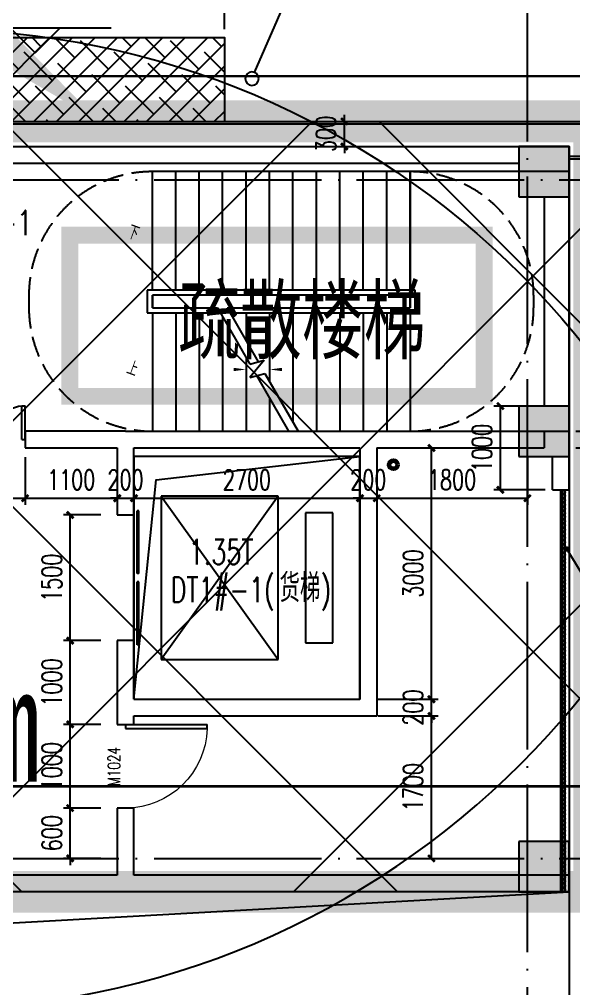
# Model space of a CAD drawing. Extents: x -821772 to -21949, y 506164 to 1049594.
# Drawn here: x -104923 to -98301, y 822165 to 833738 of the extents above; entities that cross this region are included whole.
import ezdxf
from ezdxf.xclip import XClip

# ---------------------------------------------------------------- set-up
doc = ezdxf.new("R2010")
doc.units = 0
doc.header["$LTSCALE"] = 1000
doc.header["$MEASUREMENT"] = 0
doc.header["$XCLIPFRAME"] = 2
for name, pattern in [('10平面20250807_t3$0$DASH', [0.35, 0.25, -0.1]), ('10平面20250807_t3$0$DOTE', [2.42, 2, -0.2, 0.02, -0.2]), ('DASH', [0.35, 0.25, -0.1])]:
    doc.linetypes.add(name, pattern=pattern)
doc.layers.get('Defpoints').update_dxf_attribs({"color": 210})
doc.layers.add('1-防火分区线', color=201, linetype='DASH', lineweight=50)
doc.layers.add('10平面20250807_t3$0$LG-ZF消防', color=1, linetype='Continuous', lineweight=60)
for name, color, linetype in [('10平面20250807_t3$0$A-AXIS-DOTE', 8, '10平面20250807_t3$0$DOTE'), ('10平面20250807_t3$0$A-AXIS-DP', 8, 'Continuous'), ('10平面20250807_t3$0$A-AXIS-SYMB', 8, 'Continuous'), ('10平面20250807_t3$0$A-CURTAIN', 8, 'Continuous'), ('10平面20250807_t3$0$A-HATCH-2', 8, 'Continuous'), ('10平面20250807_t3$0$A-HRAIL', 8, 'Continuous'), ('10平面20250807_t3$0$A-LIN-V', 8, 'Continuous'), ('10平面20250807_t3$0$A-STAIR', 8, 'Continuous'), ('10平面20250807_t3$0$A-TEXT', 8, 'Continuous'), ('10平面20250807_t3$0$A-WINDOW', 8, 'Continuous'), ('10平面20250807_t3$0$A-防火门窗', 8, 'Continuous'), ('10平面20250807_t3$0$AS-COLN', 8, 'Continuous'), ('10平面20250807_t3$0$AS-WALL', 8, 'Continuous'), ('10平面20250807_t3$0$AS-结构边线层', 8, 'Continuous'), ('10平面20250807_t3$0$CURTWALL', 8, 'Continuous'), ('10平面20250807_t3$0$DIM_ELEV', 8, 'Continuous'), ('10平面20250807_t3$0$PUB_HATCH', 8, 'Continuous'), ('10平面20250807_t3$0$SB_ZF消火栓', 10, 'Continuous'), ('10平面20250807_t3$0$WINDOW', 8, 'Continuous'), ('10平面20250807_t3$0$建-文字', 8, 'Continuous'), ('10平面20250807_t3$0$建-标高', 8, 'Continuous'), ('10平面20250807_t3$0$建-箭头', 8, 'Continuous'), ('10平面20250807_t3$0$建-门窗编号', 8, 'Continuous'), ('DIM_SYMB', 3, 'Continuous'), ('PUB_HATCH', 8, 'Continuous'), ('SPACE', 7, 'Continuous'), ('防火分区', 240, 'Continuous')]:
    doc.layers.add(name, color=color, linetype=linetype)
doc.layers.add('x-修改', color=1, linetype='Continuous', plot=False)
doc.styles.add('10平面20250807_t3$0$_TCH_DIM_T3', font='SIMPLEX', dxfattribs={"width": 0.705882, "bigfont": 'GBCBIG'})
doc.styles.add('10平面20250807_t3$0$A-STANDARD', font='SIMPLEX', dxfattribs={"bigfont": 'GBCBIG'})
doc.styles.add('10平面20250807_t3$0$A-WIN-LABEL', font='SIMPLEX', dxfattribs={"bigfont": 'GBCBIG'})
doc.styles.add('黑体', font='simhei.ttf', dxfattribs={"width": 0.7})
doc.dimstyles.new('10平面20250807_t3$0$_TCH_ARCH&&100', dxfattribs={"dimtxt": 297.5, "dimasz": 100, "dimexe": 100, "dimexo": 100, "dimgap": 126.25, "dimtad": 1, "dimdec": 0, "dimzin": 0, "dimdsep": 46, "dimtxsty": '10平面20250807_t3$0$_TCH_DIM_T3', "dimblk": '10平面20250807_t3$0$_ArchTick', "dimcen": 0.09, "dimclrt": 7, "dimazin": 2, "dimtfac": 1, "dimtdec": 0, "dimtix": 1, "dimtmove": 2, "dimatfit": 3, "dimfxl": 0, "dimtolj": 1, "dimtzin": 0, "dimarcsym": 0})
doc.dimstyles.new('10平面20250807_t3$0$_TCH_ARCH&&80', dxfattribs={"dimtxt": 238, "dimasz": 80, "dimexe": 80, "dimexo": 80, "dimgap": 101, "dimtad": 1, "dimdec": 0, "dimzin": 0, "dimdsep": 46, "dimtxsty": '10平面20250807_t3$0$_TCH_DIM_T3', "dimblk": '10平面20250807_t3$0$_ArchTick', "dimcen": 0.09, "dimclrt": 7, "dimazin": 2, "dimtfac": 1, "dimtdec": 0, "dimtix": 1, "dimtmove": 2, "dimatfit": 3, "dimfxl": 0, "dimtolj": 1, "dimtzin": 0, "dimarcsym": 0})

# ---------------------------------------------------------------- blocks, each defined once
blk = doc.blocks.new('54645645234243')
at = {"layer": '防火分区', "linetype": 'DASH', "extrusion": (-8.71888e-15, -9.93278e-08, 1), "const_width": 90, "elevation": 0.8}
blk.add_lwpolyline([(2760547, -7673488.6), (2760547, -7674343.6), (2758347, -7674343.6), (2758347, -7673488.6)], close=True, dxfattribs=at)
at = {"layer": '防火分区', "style": '黑体', "width": 0.7}
blk.add_text('疏散楼梯', height=343.78, dxfattribs=at).set_placement((2758922.4, -7674109.4))
blk = doc.blocks.new('10平面20250807_t3$0$dote')
at = {"layer": '10平面20250807_t3$0$A-AXIS-DOTE'}
for p, q in [((121882.2, 15360), (121882.2, 36662.3)), ((76282.2, 27000), (124536.4, 27000)), ((76282.2, 18900), (124441.5, 18900))]:
    blk.add_line(p, q, dxfattribs=at)
blk = doc.blocks.new('10平面20250807_t3$0$43243')
at = {"layer": '10平面20250807_t3$0$AS-结构边线层'}
for points in [[(-113954, 832020), (-113354, 832020), (-113354, 831920), (-112854, 831920), (-112854, 831720), (-110554, 831720), (-110554, 831920), (-110254, 831920), (-110254, 832220), (-98354, 832220), (-98354, 823320), (-113954, 823320), (-113954, 832020)], [(-103554, 825620), (-100854, 825620), (-100854, 828520), (-103554, 828520)]]:
    blk.add_lwpolyline(points, close=True, dxfattribs=at)
blk.add_lwpolyline([(-103554, 825620), (-103290, 828240), (-100854, 828520)], dxfattribs=at)
blk = doc.blocks.new('10平面20250807_t3$0$3132')
at = {"layer": '10平面20250807_t3$0$A-AXIS-SYMB'}
blk.add_line((-102112, 833104), (-101345, 834866), dxfattribs=at)
blk.add_lwpolyline([(-102064, 833030, 1), (-102225, 833030, 1)], format="xyb", close=True, dxfattribs=at)
at = {"layer": '10平面20250807_t3$0$DIM_ELEV', "linetype": '10平面20250807_t3$0$DASH', "const_width": 30}
blk.add_lwpolyline([(-107280, 833060), (-95730, 833060, -0.414214), (-95230, 832560), (-95230, 825080, -0.414214), (-95730, 824580), (-107280, 824580, -0.414214), (-107780, 825080), (-107780, 832560, -0.414214)], format="xyb", close=True, dxfattribs=at)
blk = doc.blocks.new('10平面20250807_t3$0$A$C5D961328')
at = {"layer": '10平面20250807_t3$0$A-LIN-V', "ltscale": 500}
blk.add_circle((350, 40), 10001, dxfattribs=at)
blk = doc.blocks.new('10平面20250807_t3$0$43242343')
at = {"layer": '10平面20250807_t3$0$LG-ZF消防', "linetype": 'Continuous'}
blk.add_circle((-100454, 828420), 50, dxfattribs=at)
blk = doc.blocks.new('10平面20250807_t3$0$234243242332')
at = {"layer": '10平面20250807_t3$0$LG-ZF消防', "linetype": 'Continuous'}
blk.add_blockref('10平面20250807_t3$0$43242343', (0, 0), dxfattribs=at)
at = {"layer": '10平面20250807_t3$0$SB_ZF消火栓', "xscale": -1, "rotation": 180}
blk.add_blockref('10平面20250807_t3$0$A$C5D961328', (-106354, 831960), dxfattribs=at)
at = {"layer": '10平面20250807_t3$0$SB_ZF消火栓'}
blk.add_blockref('10平面20250807_t3$0$A$C5D961328', (-106354, 823580), dxfattribs=at)
blk = doc.blocks.new('10平面20250807_t3$0$w4324323333')
at = {"layer": '10平面20250807_t3$0$AS-COLN'}
for p, q in [((-98354, 832220), (-98954, 832220)), ((-98954, 832220), (-98954, 831620)), ((-98354, 831620), (-98354, 832220)), ((-98954, 831620), (-98354, 831620)), ((-98354, 829120), (-98954, 829120)), ((-98954, 829120), (-98954, 828520)), ((-98354, 828520), (-98354, 829120)), ((-98954, 828520), (-98354, 828520)), ((-98354, 823920), (-98954, 823920)), ((-98954, 823920), (-98954, 823320)), ((-98354, 823320), (-98354, 823920)), ((-98954, 823320), (-98354, 823320))]:
    blk.add_line(p, q, dxfattribs=at)
blk = doc.blocks.new('10平面20250807_t3$0$_ArchTick')
at = {"color": 0, "linetype": 'ByBlock', "const_width": 0.4}
blk.add_lwpolyline([(-0.5, -0.5), (0.5, 0.5)], dxfattribs=at)
blk = doc.blocks.new('*D11326')
at = {"layer": '10平面20250807_t3$0$A-AXIS-DP', "color": 0, "lineweight": -2}
for p, q in [((-106854, 833620), (-106854, 835845)), ((-102474, 833620), (-102474, 835845)), ((-106854, 835745), (-102474, 835745))]:
    blk.add_line(p, q, dxfattribs=at)
at = {"layer": 'Defpoints', "color": 0}
for p in [(-102474, 835745), (-106854, 833520), (-102474, 833520)]:
    blk.add_point(p, dxfattribs=at)
at = {"layer": '10平面20250807_t3$0$A-AXIS-DP', "color": 0, "lineweight": -2, "xscale": 100, "yscale": 100, "zscale": 100, "rotation": 180}
blk.add_blockref('10平面20250807_t3$0$_ArchTick', (-106854, 835745), dxfattribs=at)
at = {"layer": '10平面20250807_t3$0$A-AXIS-DP', "color": 0, "lineweight": -2, "xscale": 100, "yscale": 100, "zscale": 100}
blk.add_blockref('10平面20250807_t3$0$_ArchTick', (-102474, 835745), dxfattribs=at)
at = {"layer": '10平面20250807_t3$0$A-AXIS-DP', "color": 7, "insert": (-104664, 836020), "char_height": 297.5, "attachment_point": 5, "style": '10平面20250807_t3$0$_TCH_DIM_T3'}
blk.add_mtext('\\A1;4380', dxfattribs=at)
blk = doc.blocks.new('*D11387')
at = {"layer": '10平面20250807_t3$0$A-AXIS-DP', "color": 0, "lineweight": -2}
for p, q in [((-98641, 829120), (-99256, 829120)), ((-99176, 828120), (-99176, 829120)), ((-98641, 828120), (-99256, 828120))]:
    blk.add_line(p, q, dxfattribs=at)
at = {"layer": 'Defpoints', "color": 0}
for p in [(-99176, 829120), (-98561, 829120), (-98561, 828120)]:
    blk.add_point(p, dxfattribs=at)
at = {"layer": '10平面20250807_t3$0$A-AXIS-DP', "color": 0, "lineweight": -2, "xscale": 80, "yscale": 80, "zscale": 80}
for p, rotation in [((-99176, 829120), 90), ((-99176, 828120), 270)]:
    blk.add_blockref('10平面20250807_t3$0$_ArchTick', p, dxfattribs=dict(at, rotation=rotation))
at = {"layer": '10平面20250807_t3$0$A-AXIS-DP', "color": 7, "insert": (-99396, 828620), "char_height": 238, "attachment_point": 5, "rotation": 90, "style": '10平面20250807_t3$0$_TCH_DIM_T3'}
blk.add_mtext('\\A1;1000', dxfattribs=at)
blk = doc.blocks.new('*D11599')
at = {"layer": '10平面20250807_t3$0$A-AXIS-DP', "color": 0, "lineweight": -2}
for p, q in [((-101040, 832520), (-101040, 832600)), ((-101480, 832520), (-100960, 832520)), ((-101040, 832220), (-101040, 832520)), ((-101480, 832220), (-100960, 832220)), ((-101040, 832220), (-101040, 832140))]:
    blk.add_line(p, q, dxfattribs=at)
at = {"layer": 'Defpoints', "color": 0}
for p in [(-101560, 832520), (-101040, 832520), (-101560, 832220)]:
    blk.add_point(p, dxfattribs=at)
at = {"layer": '10平面20250807_t3$0$A-AXIS-DP', "color": 0, "lineweight": -2, "xscale": 80, "yscale": 80, "zscale": 80}
for p, rotation in [((-101040, 832520), 270), ((-101040, 832220), 90)]:
    blk.add_blockref('10平面20250807_t3$0$_ArchTick', p, dxfattribs=dict(at, rotation=rotation))
at = {"layer": '10平面20250807_t3$0$A-AXIS-DP', "color": 7, "insert": (-101260, 832370), "char_height": 238, "attachment_point": 5, "rotation": 90, "style": '10平面20250807_t3$0$_TCH_DIM_T3'}
blk.add_mtext('\\A1;300', dxfattribs=at)
blk = doc.blocks.new('*D11768')
at = {"layer": '10平面20250807_t3$0$A-AXIS-DP', "color": 0, "lineweight": -2}
for p, q in [((-98274, 828620), (-96956, 828620)), ((-97036, 823720), (-97036, 828620)), ((-98274, 823720), (-96956, 823720))]:
    blk.add_line(p, q, dxfattribs=at)
at = {"layer": 'Defpoints', "color": 0}
for p in [(-98354, 828620), (-97036, 828620), (-98354, 823720)]:
    blk.add_point(p, dxfattribs=at)
at = {"layer": '10平面20250807_t3$0$A-AXIS-DP', "color": 0, "lineweight": -2, "xscale": 80, "yscale": 80, "zscale": 80}
for p, rotation in [((-97036, 828620), 90), ((-97036, 823720), 270)]:
    blk.add_blockref('10平面20250807_t3$0$_ArchTick', p, dxfattribs=dict(at, rotation=rotation))
at = {"layer": '10平面20250807_t3$0$A-AXIS-DP', "color": 7, "insert": (-97256, 826170), "char_height": 238, "attachment_point": 5, "rotation": 90, "style": '10平面20250807_t3$0$_TCH_DIM_T3'}
blk.add_mtext('\\A1;4900', dxfattribs=at)
blk = doc.blocks.new('*D11769')
at = {"layer": '10平面20250807_t3$0$A-AXIS-DP', "color": 0, "lineweight": -2}
for p, q in [((-97036, 828820), (-97036, 828900)), ((-98274, 828820), (-96956, 828820)), ((-97036, 828620), (-97036, 828820)), ((-98274, 828620), (-96956, 828620)), ((-97036, 828620), (-97036, 828540))]:
    blk.add_line(p, q, dxfattribs=at)
at = {"layer": 'Defpoints', "color": 0}
for p in [(-98354, 828820), (-97036, 828820), (-98354, 828620)]:
    blk.add_point(p, dxfattribs=at)
at = {"layer": '10平面20250807_t3$0$A-AXIS-DP', "color": 0, "lineweight": -2, "xscale": 80, "yscale": 80, "zscale": 80}
for p, rotation in [((-97036, 828820), 270), ((-97036, 828620), 90)]:
    blk.add_blockref('10平面20250807_t3$0$_ArchTick', p, dxfattribs=dict(at, rotation=rotation))
at = {"layer": '10平面20250807_t3$0$A-AXIS-DP', "color": 7, "insert": (-97256, 828720), "char_height": 238, "attachment_point": 5, "rotation": 90, "style": '10平面20250807_t3$0$_TCH_DIM_T3'}
blk.add_mtext('\\A1;200', dxfattribs=at)
blk = doc.blocks.new('*D11770')
at = {"layer": '10平面20250807_t3$0$A-AXIS-DP', "color": 0, "lineweight": -2}
for p, q in [((-100640, 825420), (-99920, 825420)), ((-100000, 823720), (-100000, 825420)), ((-100640, 823720), (-99920, 823720))]:
    blk.add_line(p, q, dxfattribs=at)
at = {"layer": 'Defpoints', "color": 0}
for p in [(-100720, 825420), (-100000, 825420), (-100720, 823720)]:
    blk.add_point(p, dxfattribs=at)
at = {"layer": '10平面20250807_t3$0$A-AXIS-DP', "color": 0, "lineweight": -2, "xscale": 80, "yscale": 80, "zscale": 80}
for p, rotation in [((-100000, 825420), 90), ((-100000, 823720), 270)]:
    blk.add_blockref('10平面20250807_t3$0$_ArchTick', p, dxfattribs=dict(at, rotation=rotation))
at = {"layer": '10平面20250807_t3$0$A-AXIS-DP', "color": 7, "insert": (-100220, 824570), "char_height": 238, "attachment_point": 5, "rotation": 90, "style": '10平面20250807_t3$0$_TCH_DIM_T3'}
blk.add_mtext('\\A1;1700', dxfattribs=at)
blk = doc.blocks.new('*D11771')
at = {"layer": '10平面20250807_t3$0$A-AXIS-DP', "color": 0, "lineweight": -2}
for p, q in [((-100000, 825619.999996), (-100000, 825699.999996)), ((-100640, 825619.999996), (-99920, 825619.999996)), ((-100000, 825419.999996), (-100000, 825619.999996)), ((-100640, 825419.999996), (-99920, 825419.999996)), ((-100000, 825419.999996), (-100000, 825339.999996))]:
    blk.add_line(p, q, dxfattribs=at)
at = {"layer": 'Defpoints', "color": 0}
for p in [(-100720, 825619.999996), (-100000, 825619.999996), (-100720, 825419.999996)]:
    blk.add_point(p, dxfattribs=at)
at = {"layer": '10平面20250807_t3$0$A-AXIS-DP', "color": 0, "lineweight": -2, "xscale": 80, "yscale": 80, "zscale": 80}
for p, rotation in [((-100000, 825619.999996), 270), ((-100000, 825419.999996), 90)]:
    blk.add_blockref('10平面20250807_t3$0$_ArchTick', p, dxfattribs=dict(at, rotation=rotation))
at = {"layer": '10平面20250807_t3$0$A-AXIS-DP', "color": 7, "insert": (-100220, 825519.999996), "char_height": 238, "attachment_point": 5, "rotation": 90, "style": '10平面20250807_t3$0$_TCH_DIM_T3'}
blk.add_mtext('\\A1;200', dxfattribs=at)
blk = doc.blocks.new('*D11772')
at = {"layer": '10平面20250807_t3$0$A-AXIS-DP', "color": 0, "lineweight": -2}
for p, q in [((-100640, 828620), (-99920, 828620)), ((-100000, 825620), (-100000, 828620)), ((-100640, 825620), (-99920, 825620))]:
    blk.add_line(p, q, dxfattribs=at)
at = {"layer": 'Defpoints', "color": 0}
for p in [(-100720, 828620), (-100000, 828620), (-100720, 825620)]:
    blk.add_point(p, dxfattribs=at)
at = {"layer": '10平面20250807_t3$0$A-AXIS-DP', "color": 0, "lineweight": -2, "xscale": 80, "yscale": 80, "zscale": 80}
for p, rotation in [((-100000, 828620), 90), ((-100000, 825620), 270)]:
    blk.add_blockref('10平面20250807_t3$0$_ArchTick', p, dxfattribs=dict(at, rotation=rotation))
at = {"layer": '10平面20250807_t3$0$A-AXIS-DP', "color": 7, "insert": (-100220, 827120), "char_height": 238, "attachment_point": 5, "rotation": 90, "style": '10平面20250807_t3$0$_TCH_DIM_T3'}
blk.add_mtext('\\A1;3000', dxfattribs=at)
blk = doc.blocks.new('*D11774')
at = {"layer": '10平面20250807_t3$0$A-AXIS-DP', "color": 0, "lineweight": -2}
for p, q in [((-106454, 828510), (-106454, 827940)), ((-104854, 828510), (-104854, 827940)), ((-106454, 828020), (-104854, 828020))]:
    blk.add_line(p, q, dxfattribs=at)
at = {"layer": 'Defpoints', "color": 0}
for p in [(-106454, 828590), (-104854, 828590), (-104854, 828020)]:
    blk.add_point(p, dxfattribs=at)
at = {"layer": '10平面20250807_t3$0$A-AXIS-DP', "color": 0, "lineweight": -2, "xscale": 80, "yscale": 80, "zscale": 80, "rotation": 180}
blk.add_blockref('10平面20250807_t3$0$_ArchTick', (-106454, 828020), dxfattribs=at)
at = {"layer": '10平面20250807_t3$0$A-AXIS-DP', "color": 0, "lineweight": -2, "xscale": 80, "yscale": 80, "zscale": 80}
blk.add_blockref('10平面20250807_t3$0$_ArchTick', (-104854, 828020), dxfattribs=at)
at = {"layer": '10平面20250807_t3$0$A-AXIS-DP', "color": 7, "insert": (-105654, 828240), "char_height": 238, "attachment_point": 5, "style": '10平面20250807_t3$0$_TCH_DIM_T3'}
blk.add_mtext('\\A1;1600', dxfattribs=at)
blk = doc.blocks.new('*D11775')
at = {"layer": '10平面20250807_t3$0$A-AXIS-DP', "color": 0, "lineweight": -2}
for p, q in [((-104854, 828510), (-104854, 827940)), ((-103754, 828510), (-103754, 827940)), ((-104854, 828020), (-103754, 828020))]:
    blk.add_line(p, q, dxfattribs=at)
at = {"layer": 'Defpoints', "color": 0}
for p in [(-104854, 828590), (-103754, 828590), (-103754, 828020)]:
    blk.add_point(p, dxfattribs=at)
at = {"layer": '10平面20250807_t3$0$A-AXIS-DP', "color": 0, "lineweight": -2, "xscale": 80, "yscale": 80, "zscale": 80, "rotation": 180}
blk.add_blockref('10平面20250807_t3$0$_ArchTick', (-104854, 828020), dxfattribs=at)
at = {"layer": '10平面20250807_t3$0$A-AXIS-DP', "color": 0, "lineweight": -2, "xscale": 80, "yscale": 80, "zscale": 80}
blk.add_blockref('10平面20250807_t3$0$_ArchTick', (-103754, 828020), dxfattribs=at)
at = {"layer": '10平面20250807_t3$0$A-AXIS-DP', "color": 7, "insert": (-104304, 828240), "char_height": 238, "attachment_point": 5, "style": '10平面20250807_t3$0$_TCH_DIM_T3'}
blk.add_mtext('\\A1;1100', dxfattribs=at)
blk = doc.blocks.new('*D11776')
at = {"layer": '10平面20250807_t3$0$A-AXIS-DP', "color": 0, "lineweight": -2}
for p, q in [((-103754, 828510), (-103754, 827940)), ((-103554, 828510), (-103554, 827940)), ((-103754, 828020), (-103834, 828020)), ((-103754, 828020), (-103554, 828020)), ((-103554, 828020), (-103474, 828020))]:
    blk.add_line(p, q, dxfattribs=at)
at = {"layer": 'Defpoints', "color": 0}
for p in [(-103754, 828590), (-103554, 828590), (-103554, 828020)]:
    blk.add_point(p, dxfattribs=at)
at = {"layer": '10平面20250807_t3$0$A-AXIS-DP', "color": 0, "lineweight": -2, "xscale": 80, "yscale": 80, "zscale": 80}
blk.add_blockref('10平面20250807_t3$0$_ArchTick', (-103754, 828020), dxfattribs=at)
at = {"layer": '10平面20250807_t3$0$A-AXIS-DP', "color": 0, "lineweight": -2, "xscale": 80, "yscale": 80, "zscale": 80, "rotation": 180}
blk.add_blockref('10平面20250807_t3$0$_ArchTick', (-103554, 828020), dxfattribs=at)
at = {"layer": '10平面20250807_t3$0$A-AXIS-DP', "color": 7, "insert": (-103654, 828240), "char_height": 238, "attachment_point": 5, "style": '10平面20250807_t3$0$_TCH_DIM_T3'}
blk.add_mtext('\\A1;200', dxfattribs=at)
blk = doc.blocks.new('*D11777')
at = {"layer": '10平面20250807_t3$0$A-AXIS-DP', "color": 0, "lineweight": -2}
for p, q in [((-103554, 828510), (-103554, 827940)), ((-100854, 828510), (-100854, 827940)), ((-103554, 828020), (-100854, 828020))]:
    blk.add_line(p, q, dxfattribs=at)
at = {"layer": 'Defpoints', "color": 0}
for p in [(-103554, 828590), (-100854, 828590), (-100854, 828020)]:
    blk.add_point(p, dxfattribs=at)
at = {"layer": '10平面20250807_t3$0$A-AXIS-DP', "color": 0, "lineweight": -2, "xscale": 80, "yscale": 80, "zscale": 80, "rotation": 180}
blk.add_blockref('10平面20250807_t3$0$_ArchTick', (-103554, 828020), dxfattribs=at)
at = {"layer": '10平面20250807_t3$0$A-AXIS-DP', "color": 0, "lineweight": -2, "xscale": 80, "yscale": 80, "zscale": 80}
blk.add_blockref('10平面20250807_t3$0$_ArchTick', (-100854, 828020), dxfattribs=at)
at = {"layer": '10平面20250807_t3$0$A-AXIS-DP', "color": 7, "insert": (-102204, 828240), "char_height": 238, "attachment_point": 5, "style": '10平面20250807_t3$0$_TCH_DIM_T3'}
blk.add_mtext('\\A1;2700', dxfattribs=at)
blk = doc.blocks.new('*D11778')
at = {"layer": '10平面20250807_t3$0$A-AXIS-DP', "color": 0, "lineweight": -2}
for p, q in [((-100854, 828510), (-100854, 827940)), ((-100654, 828510), (-100654, 827940)), ((-100854, 828020), (-100934, 828020)), ((-100854, 828020), (-100654, 828020)), ((-100654, 828020), (-100574, 828020))]:
    blk.add_line(p, q, dxfattribs=at)
at = {"layer": 'Defpoints', "color": 0}
for p in [(-100854, 828590), (-100654, 828590), (-100654, 828020)]:
    blk.add_point(p, dxfattribs=at)
at = {"layer": '10平面20250807_t3$0$A-AXIS-DP', "color": 0, "lineweight": -2, "xscale": 80, "yscale": 80, "zscale": 80}
blk.add_blockref('10平面20250807_t3$0$_ArchTick', (-100854, 828020), dxfattribs=at)
at = {"layer": '10平面20250807_t3$0$A-AXIS-DP', "color": 0, "lineweight": -2, "xscale": 80, "yscale": 80, "zscale": 80, "rotation": 180}
blk.add_blockref('10平面20250807_t3$0$_ArchTick', (-100654, 828020), dxfattribs=at)
at = {"layer": '10平面20250807_t3$0$A-AXIS-DP', "color": 7, "insert": (-100754, 828240), "char_height": 238, "attachment_point": 5, "style": '10平面20250807_t3$0$_TCH_DIM_T3'}
blk.add_mtext('\\A1;200', dxfattribs=at)
blk = doc.blocks.new('*D11779')
at = {"layer": '10平面20250807_t3$0$A-AXIS-DP', "color": 0, "lineweight": -2}
for p, q in [((-100654, 828510), (-100654, 827940)), ((-98854, 828510), (-98854, 827940)), ((-100654, 828020), (-98854, 828020))]:
    blk.add_line(p, q, dxfattribs=at)
at = {"layer": 'Defpoints', "color": 0}
for p in [(-100654, 828590), (-98854, 828590), (-98854, 828020)]:
    blk.add_point(p, dxfattribs=at)
at = {"layer": '10平面20250807_t3$0$A-AXIS-DP', "color": 0, "lineweight": -2, "xscale": 80, "yscale": 80, "zscale": 80, "rotation": 180}
blk.add_blockref('10平面20250807_t3$0$_ArchTick', (-100654, 828020), dxfattribs=at)
at = {"layer": '10平面20250807_t3$0$A-AXIS-DP', "color": 0, "lineweight": -2, "xscale": 80, "yscale": 80, "zscale": 80}
blk.add_blockref('10平面20250807_t3$0$_ArchTick', (-98854, 828020), dxfattribs=at)
at = {"layer": '10平面20250807_t3$0$A-AXIS-DP', "color": 7, "insert": (-99754, 828240), "char_height": 238, "attachment_point": 5, "style": '10平面20250807_t3$0$_TCH_DIM_T3'}
blk.add_mtext('\\A1;1800', dxfattribs=at)
blk = doc.blocks.new('*D11971')
at = {"layer": '10平面20250807_t3$0$A-AXIS-DP', "color": 0, "lineweight": -2}
for p, q in [((-104316, 824320), (-104316, 824400)), ((-103950, 824320), (-104396, 824320)), ((-104316, 823720), (-104316, 824320)), ((-103950, 823720), (-104396, 823720)), ((-104316, 823720), (-104316, 823640))]:
    blk.add_line(p, q, dxfattribs=at)
at = {"layer": 'Defpoints', "color": 0}
for p in [(-104316, 824320), (-103870, 824320), (-103870, 823720)]:
    blk.add_point(p, dxfattribs=at)
at = {"layer": '10平面20250807_t3$0$A-AXIS-DP', "color": 0, "lineweight": -2, "xscale": 80, "yscale": 80, "zscale": 80}
for p, rotation in [((-104316, 824320), 270), ((-104316, 823720), 90)]:
    blk.add_blockref('10平面20250807_t3$0$_ArchTick', p, dxfattribs=dict(at, rotation=rotation))
at = {"layer": '10平面20250807_t3$0$A-AXIS-DP', "color": 7, "insert": (-104536, 824020), "char_height": 238, "attachment_point": 5, "rotation": 90, "style": '10平面20250807_t3$0$_TCH_DIM_T3'}
blk.add_mtext('\\A1;600', dxfattribs=at)
blk = doc.blocks.new('*D11972')
at = {"layer": '10平面20250807_t3$0$A-AXIS-DP', "color": 0, "lineweight": -2}
for p, q in [((-103950, 825320), (-104396, 825320)), ((-104316, 824320), (-104316, 825320)), ((-103950, 824320), (-104396, 824320))]:
    blk.add_line(p, q, dxfattribs=at)
at = {"layer": 'Defpoints', "color": 0}
for p in [(-104316, 825320), (-103870, 825320), (-103870, 824320)]:
    blk.add_point(p, dxfattribs=at)
at = {"layer": '10平面20250807_t3$0$A-AXIS-DP', "color": 0, "lineweight": -2, "xscale": 80, "yscale": 80, "zscale": 80}
for p, rotation in [((-104316, 825320), 90), ((-104316, 824320), 270)]:
    blk.add_blockref('10平面20250807_t3$0$_ArchTick', p, dxfattribs=dict(at, rotation=rotation))
at = {"layer": '10平面20250807_t3$0$A-AXIS-DP', "color": 7, "insert": (-104536, 824820), "char_height": 238, "attachment_point": 5, "rotation": 90, "style": '10平面20250807_t3$0$_TCH_DIM_T3'}
blk.add_mtext('\\A1;1000', dxfattribs=at)
blk = doc.blocks.new('*D11973')
at = {"layer": '10平面20250807_t3$0$A-AXIS-DP', "color": 0, "lineweight": -2}
for p, q in [((-103950, 826320), (-104396, 826320)), ((-104316, 825320), (-104316, 826320)), ((-103950, 825320), (-104396, 825320))]:
    blk.add_line(p, q, dxfattribs=at)
at = {"layer": 'Defpoints', "color": 0}
for p in [(-104316, 826320), (-103870, 826320), (-103870, 825320)]:
    blk.add_point(p, dxfattribs=at)
at = {"layer": '10平面20250807_t3$0$A-AXIS-DP', "color": 0, "lineweight": -2, "xscale": 80, "yscale": 80, "zscale": 80}
for p, rotation in [((-104316, 826320), 90), ((-104316, 825320), 270)]:
    blk.add_blockref('10平面20250807_t3$0$_ArchTick', p, dxfattribs=dict(at, rotation=rotation))
at = {"layer": '10平面20250807_t3$0$A-AXIS-DP', "color": 7, "insert": (-104536, 825820), "char_height": 238, "attachment_point": 5, "rotation": 90, "style": '10平面20250807_t3$0$_TCH_DIM_T3'}
blk.add_mtext('\\A1;1000', dxfattribs=at)
blk = doc.blocks.new('*D11974')
at = {"layer": '10平面20250807_t3$0$A-AXIS-DP', "color": 0, "lineweight": -2}
for p, q in [((-103950, 827820), (-104396, 827820)), ((-104316, 826320), (-104316, 827820)), ((-103950, 826320), (-104396, 826320))]:
    blk.add_line(p, q, dxfattribs=at)
at = {"layer": 'Defpoints', "color": 0}
for p in [(-104316, 827820), (-103870, 827820), (-103870, 826320)]:
    blk.add_point(p, dxfattribs=at)
at = {"layer": '10平面20250807_t3$0$A-AXIS-DP', "color": 0, "lineweight": -2, "xscale": 80, "yscale": 80, "zscale": 80}
for p, rotation in [((-104316, 827820), 90), ((-104316, 826320), 270)]:
    blk.add_blockref('10平面20250807_t3$0$_ArchTick', p, dxfattribs=dict(at, rotation=rotation))
at = {"layer": '10平面20250807_t3$0$A-AXIS-DP', "color": 7, "insert": (-104536, 827070), "char_height": 238, "attachment_point": 5, "rotation": 90, "style": '10平面20250807_t3$0$_TCH_DIM_T3'}
blk.add_mtext('\\A1;1500', dxfattribs=at)
blk = doc.blocks.new('10平面20250807_t3$0$$DorLib2D$00000225')
at = {"color": 0}
for p, q in [((0.475, -0.0014), (0.475, 0.7521)), ((0.475, 0.7521), (0.5, 0.7521)), ((0.5, -0.0014), (0.5, 0.7521)), ((-0.5, 0), (-0.5, 0.252)), ((-0.475, 0.252), (-0.5, 0.252)), ((-0.475, 0), (-0.475, 0.252)), ((-0.475, 0), (-0.5, 0)), ((0.475, -0.0014), (0.5, -0.0014))]:
    blk.add_line(p, q, dxfattribs=at)
for centre, radius, start, end in [((0.5046, -0.0019), 0.7546, 92.24927, 179.72377), ((-0.5008, 0.0026), 0.2508, 359.78987, 84.09744)]:
    blk.add_arc(centre, radius, start, end, dxfattribs=at)
blk = doc.blocks.new('10平面20250807_t3$0$$DorLib2D$00000001')
for p, q in [((0.45, 0.975), (0.5, 0.975)), ((0.45, 0), (0.45, 0.975)), ((0.5, 0), (0.5, 0.975)), ((0.5, 0), (0.45, 0))]:
    blk.add_line(p, q)
at = {"lineweight": 13}
blk.add_arc((0.475, 0), 0.975, 91.4693, 180, dxfattribs=at)
blk = doc.blocks.new('10平面20250807_t3$0$$DORLIB2D$00000127')
at = {"color": 0}
for points in [[(-0.5333, 0.7949), (-0.5333, 0.6904)], [(-0.0333, 0.7949), (-0.5333, 0.7949)], [(-0.0333, 0.7949), (-0.0333, 0.6904)], [(0.5333, 0.7949), (0.0333, 0.7949)], [(0.0333, 0.7949), (0.0333, 0.6904)], [(0.5333, 0.7949), (0.5333, 0.6904)], [(-0.0333, 0.6904), (-0.5333, 0.6904)], [(0.5333, 0.6904), (0.0333, 0.6904)], [(0.5, 0.5), (-0.5, 0.5)]]:
    blk.add_lwpolyline(points, dxfattribs=at)
blk = doc.blocks.new('10平面20250807_t3$0$99平面图例外参$0$$LinePat$圆环')
for points in [[(0, 150), (300, 150)], [(0, 0), (300, 0)], [(0, -150), (300, -150)]]:
    blk.add_lwpolyline(points)
at = {"color": 0}
blk.add_circle((150, 0), 150, dxfattribs=at)
blk = doc.blocks.new('10平面20250807_t3')
at = {"layer": '10平面20250807_t3$0$A-HATCH-2'}
h = blk.add_hatch(dxfattribs=at)
h.set_pattern_fill('ANSI38', color=256, scale=120)
h.set_pattern_definition([(45, (0, 0), (-134.70384, 134.70384), []), (135, (0, 0), (-404.111525, 134.70384), [476.25, -285.75])])
h.paths.add_polyline_path([(-106854.2, 833520), (-102474.2, 833520), (-102474.2, 832520), (-106854.2, 832520)])
at = {"layer": '10平面20250807_t3$0$PUB_HATCH'}
for points in [[(-98954.2, 831620), (-98354.2, 831620), (-98354.2, 832220), (-98954.2, 832220)], [(-98954.2, 828520), (-98354.2, 828520), (-98354.2, 829120), (-98954.2, 829120)], [(-98954.2, 823320), (-98354.2, 823320), (-98354.2, 823920), (-98954.2, 823920)]]:
    blk.add_hatch(color=256, dxfattribs=at).paths.add_polyline_path(points)
at = {"layer": '10平面20250807_t3$0$A-AXIS-DP', "color": 9, "linetype": '10平面20250807_t3$0$DASH'}
for p, q in [((-104809.2, 830445), (-104809.2, 830295)), ((-98779.2, 830445), (-98779.2, 830295))]:
    blk.add_line(p, q, dxfattribs=at)
for points in [[(-103334.2, 831920, 0.4142136), (-104809.2, 830445)], [(-100254.2, 831920, -0.4142136), (-98779.2, 830445)], [(-103334.2, 828820, -0.4142136), (-104809.2, 830295)], [(-100254.2, 828820, 0.4142136), (-98779.2, 830295)]]:
    blk.add_lwpolyline(points, format="xyb", dxfattribs=at)
at = {"layer": '10平面20250807_t3$0$A-AXIS-SYMB'}
blk.add_line((-98380.6, 827412.5), (-98047.7, 826864), dxfattribs=at)
at = {"layer": '10平面20250807_t3$0$A-AXIS-SYMB', "const_width": 32}
blk.add_lwpolyline([(-98389, 827426.1, 1), (-98372.3, 827398.8, 1)], format="xyb", close=True, dxfattribs=at)
at = {"layer": '10平面20250807_t3$0$A-CURTAIN'}
for points in [[(-110554.2, 831920), (-110554.2, 832520), (-98054.2, 832520), (-98054.2, 832070), (-98354.2, 832070)], [(-110524.2, 831920), (-110524.2, 832490), (-98084.2, 832490), (-98084.2, 832100), (-98354.2, 832100)]]:
    blk.add_lwpolyline(points, dxfattribs=at)
at = {"layer": '10平面20250807_t3$0$A-HATCH-2'}
blk.add_lwpolyline([(-113754.2, 820180), (-113060, 822500), (-98354.2, 823320)], dxfattribs=at)
at = {"layer": '10平面20250807_t3$0$A-LIN-V', "ltscale": 500}
blk.add_lwpolyline([(-106854.2, 832520), (-106854.2, 833520), (-102474.2, 833520), (-102474.2, 832520)], dxfattribs=at)
at = {"layer": '10平面20250807_t3$0$A-STAIR'}
for p, q in [((-100254.2, 831920), (-103334.2, 831920)), ((-103334.2, 830505), (-103334.2, 831920)), ((-103054.2, 830505), (-103054.2, 831920)), ((-102774.2, 830505), (-102774.2, 831920)), ((-102494.2, 830505), (-102494.2, 831920)), ((-102214.2, 830505), (-102214.2, 831920)), ((-101934.2, 830505), (-101934.2, 831920)), ((-101654.2, 830505), (-101654.2, 831920)), ((-101374.2, 830505), (-101374.2, 831920)), ((-101094.2, 830505), (-101094.2, 831920)), ((-100814.2, 830505), (-100814.2, 831920)), ((-100534.2, 830505), (-100534.2, 831920)), ((-100254.2, 830505), (-100254.2, 831920)), ((-98354.2, 831920), (-100254.2, 831920)), ((-100254.2, 831920), (-100254.2, 830505)), ((-98354.2, 828820), (-98354.2, 831920)), ((-98654.2, 831620), (-98654.2, 829120)), ((-103394.2, 830505), (-103394.2, 830235)), ((-100194.2, 830505), (-103394.2, 830505)), ((-100194.2, 830235), (-100194.2, 830505)), ((-100254.2, 830445), (-103334.2, 830445)), ((-103334.2, 830445), (-103334.2, 830295)), ((-100254.2, 830445), (-103334.2, 830445)), ((-103334.2, 830295), (-103334.2, 830445)), ((-100254.2, 830295), (-100254.2, 830445)), ((-100254.2, 830445), (-100254.2, 830295)), ((-103334.2, 830295), (-102557.7, 830295)), ((-103334.2, 830295), (-102557.7, 830295)), ((-102557.7, 830295), (-102169.1, 829621.9)), ((-102442.2, 830295), (-100254.2, 830295)), ((-102442.2, 830295), (-102069.1, 829648.7)), ((-102442.2, 830295), (-100254.2, 830295)), ((-103394.2, 830235), (-102523.1, 830235)), ((-103334.2, 830235), (-103334.2, 828820)), ((-103054.2, 830235), (-103054.2, 828820)), ((-102774.2, 830235), (-102774.2, 828820)), ((-102494.2, 830185), (-102494.2, 828820)), ((-102407.6, 830235), (-100194.2, 830235)), ((-102214.2, 830235), (-102214.2, 829900)), ((-101934.2, 830235), (-101934.2, 829415)), ((-101654.2, 830235), (-101654.2, 828930)), ((-101374.2, 830235), (-101374.2, 828820)), ((-101094.2, 830235), (-101094.2, 828820)), ((-100814.2, 830235), (-100814.2, 828820)), ((-100534.2, 830235), (-100534.2, 828820)), ((-100254.2, 830235), (-100254.2, 828820)), ((-100254.2, 830235), (-100254.2, 828820)), ((-102214.2, 829700), (-102214.2, 828820)), ((-101996.8, 829668.1), (-102169.6, 829462)), ((-102169.1, 829621.9), (-101996.8, 829668.1)), ((-102169.6, 829462), (-101989.2, 829510.4)), ((-102089.2, 829483.6), (-101706.1, 828820)), ((-101989.2, 829510.4), (-101590.7, 828820)), ((-101934.2, 829215), (-101934.2, 828820)), ((-103334.2, 828820), (-101706.1, 828820)), ((-101590.7, 828820), (-100254.2, 828820)), ((-100254.2, 828820), (-98354.2, 828820)), ((-101829.2, 828045), (-103229.2, 828045)), ((-103229.2, 828045), (-103229.2, 826095)), ((-101829.2, 828045), (-103229.2, 826095)), ((-103229.2, 828045), (-101829.2, 826095)), ((-101829.2, 826095), (-101829.2, 828045)), ((-101179.2, 827845), (-101504.2, 827845)), ((-101504.2, 827845), (-101504.2, 826295)), ((-101179.2, 826295), (-101179.2, 827845)), ((-101504.2, 826295), (-101179.2, 826295)), ((-103229.2, 826095), (-101829.2, 826095))]:
    blk.add_line(p, q, dxfattribs=at)
at = {"layer": '10平面20250807_t3$0$AS-WALL'}
for p, q in [((-106654.2, 832220), (-98954.2, 832220)), ((-98954.2, 832220), (-98954.2, 832020)), ((-106554.2, 832020), (-98954.2, 832020)), ((-103654.2, 828820), (-104854.2, 828820)), ((-104854.2, 828820), (-104854.2, 828620)), ((-103654.2, 828820), (-100754.2, 828820)), ((-100754.2, 828820), (-98654.2, 828820)), ((-98654.2, 828820), (-98654.2, 828620)), ((-104854.2, 828620), (-103754.2, 828620)), ((-103754.2, 828620), (-103754.2, 827820)), ((-103554.2, 827820), (-103554.2, 828620)), ((-103554.2, 828620), (-100854.2, 828620)), ((-100854.2, 828620), (-100854.2, 825620)), ((-100654.2, 828620), (-100654.2, 825420)), ((-100654.2, 828620), (-98654.2, 828620)), ((-98554.2, 828120), (-98554.2, 828520)), ((-98554.2, 828520), (-98354.2, 828520)), ((-98354.2, 828120), (-98354.2, 828520)), ((-98554.2, 828120), (-98354.2, 828120)), ((-103754.2, 827820), (-103554.2, 827820)), ((-103554.2, 826320), (-103754.2, 826320)), ((-103754.2, 826320), (-103754.2, 825520)), ((-103554.2, 825620), (-103554.2, 826320)), ((-103754.2, 825520), (-103754.2, 825320)), ((-103554.2, 825620), (-100854.2, 825620)), ((-103554.2, 825420), (-100654.2, 825420)), ((-103554.2, 825320), (-103554.2, 825420)), ((-103754.2, 825320), (-103554.2, 825320)), ((-103554.2, 824320), (-103754.2, 824320)), ((-103754.2, 824320), (-103754.2, 823520)), ((-103554.2, 823520), (-103554.2, 824320)), ((-103754.2, 823520), (-106554.2, 823520)), ((-98354.2, 823520), (-103554.2, 823520)), ((-103654.2, 823320), (-106654.2, 823320)), ((-98354.2, 823320), (-103654.2, 823320))]:
    blk.add_line(p, q, dxfattribs=at)
at = {"layer": '10平面20250807_t3$0$CURTWALL'}
for p, q in [((-98354.2, 832070), (-98354.2, 823420)), ((-98054.2, 832070), (-98354.2, 832070)), ((-98354.2, 823420), (-98354.2, 820180))]:
    blk.add_line(p, q, dxfattribs=at)
at = {"layer": '10平面20250807_t3$0$建-标高'}
for p, q in [((-104733.6, 833338.2), (-105033.6, 833638.2)), ((-105033.6, 833638.2), (-103827.2, 833638.2)), ((-104733.6, 833338.2), (-104433.6, 833638.2))]:
    blk.add_line(p, q, dxfattribs=at)
at = {"layer": '10平面20250807_t3$0$建-箭头'}
for points in [[(-103474.2, 831182.5, 0, 0, 0), (-99304.2, 831182.5, 0, 0, 0), (-99304.2, 829557.5, 0, 0, 0), (-101934.2, 829557.5, 0, 40, 0), (-101784.2, 829557.5, 0, 0, 0)], [(-103474.2, 829557.5, 0, 0, 0), (-102214.2, 829557.5, 0, 40, 0), (-102364.2, 829557.5, 0, 0, 0)]]:
    blk.add_lwpolyline(points, format="xyseb", dxfattribs=at)
at = {"layer": '10平面20250807_t3$0$A-AXIS-DP'}
blk.add_blockref('10平面20250807_t3$0$3132', (0, 0), dxfattribs=at)
at = {"layer": '10平面20250807_t3$0$A-HRAIL', "xscale": 0.166666666891708, "yscale": 0.166666666891708, "zscale": 0.166666666891708, "rotation": 89.99999999971723}
for p in [(-98429.2, 828070), (-98429.2, 828020), (-98429.2, 827970), (-98429.2, 827920), (-98429.2, 827870), (-98429.2, 827820), (-98429.2, 827770), (-98429.2, 827720), (-98429.2, 827670), (-98429.2, 827620), (-98429.2, 827570), (-98429.2, 827520), (-98429.2, 827470), (-98429.2, 827420), (-98429.2, 827370), (-98429.2, 827320), (-98429.2, 827270), (-98429.2, 827220), (-98429.2, 827170), (-98429.2, 827120), (-98429.2, 827070), (-98429.2, 827020), (-98429.2, 826970), (-98429.2, 826920), (-98429.2, 826870), (-98429.2, 826820), (-98429.2, 826770), (-98429.2, 826720), (-98429.2, 826670), (-98429.2, 826620), (-98429.2, 826570), (-98429.2, 826520), (-98429.2, 826470), (-98429.2, 826420), (-98429.2, 826370), (-98429.2, 826320), (-98429.2, 826270), (-98429.2, 826220), (-98429.2, 826170), (-98429.2, 826120), (-98429.2, 826070), (-98429.2, 826020), (-98429.2, 825970), (-98429.2, 825920), (-98429.2, 825870), (-98429.2, 825820), (-98429.2, 825770), (-98429.2, 825720), (-98429.2, 825670), (-98429.2, 825620), (-98429.2, 825570), (-98429.2, 825520), (-98429.2, 825470), (-98429.2, 825420), (-98429.2, 825370), (-98429.2, 825320), (-98429.2, 825270), (-98429.2, 825220), (-98429.2, 825170), (-98429.2, 825120), (-98429.2, 825070), (-98429.2, 825020), (-98429.2, 824970), (-98429.2, 824920), (-98429.2, 824870), (-98429.2, 824820), (-98429.2, 824770), (-98429.2, 824720), (-98429.2, 824670), (-98429.2, 824620), (-98429.2, 824570), (-98429.2, 824520), (-98429.2, 824470), (-98429.2, 824420), (-98429.2, 824370), (-98429.2, 824320), (-98429.2, 824270), (-98429.2, 824220), (-98429.2, 824170), (-98429.2, 824120), (-98429.2, 824070), (-98429.2, 824020), (-98429.2, 823970), (-98429.2, 823920), (-98429.2, 823870), (-98429.2, 823820), (-98429.2, 823770), (-98429.2, 823720), (-98429.2, 823670), (-98429.2, 823620), (-98429.2, 823570), (-98429.2, 823520), (-98429.2, 823470), (-98429.2, 823420), (-98429.2, 823370), (-98429.2, 823320)]:
    blk.add_blockref('10平面20250807_t3$0$99平面图例外参$0$$LinePat$圆环', p, dxfattribs=at)
at = {"layer": '10平面20250807_t3$0$A-WINDOW'}
blk.add_blockref('10平面20250807_t3$0$43243', (0, 0), dxfattribs=at)
ref = blk.add_blockref('10平面20250807_t3$0$$DorLib2D$00000001', (-103654.2, 824820), dxfattribs=dict(at, xscale=-1000, yscale=1000, zscale=200, rotation=269.99999999855))
ref.add_attrib('A', 'M1024', (-103717.3, 824582.5), dxfattribs={"layer": '10平面20250807_t3$0$建-门窗编号', "ltscale": 500, "height": 148.75, "rotation": 90, "style": '10平面20250807_t3$0$A-WIN-LABEL', "width": 0.705882})
at = {"layer": '10平面20250807_t3$0$A-防火门窗', "xscale": -1600, "yscale": 1600, "zscale": 200, "rotation": 359.9999999985526}
blk.add_blockref('10平面20250807_t3$0$$DorLib2D$00000225', (-105654.2, 828720), dxfattribs=at)
at = {"layer": '10平面20250807_t3$0$AS-COLN'}
blk.add_blockref('10平面20250807_t3$0$w4324323333', (0, 0), dxfattribs=at)
at = {"layer": '10平面20250807_t3$0$AS-WALL'}
blk.add_blockref('10平面20250807_t3$0$dote', (-220736.4, 804820), dxfattribs=at)
at = {"layer": '10平面20250807_t3$0$SB_ZF消火栓', "linetype": 'Continuous'}
blk.add_blockref('10平面20250807_t3$0$234243242332', (0, 0), dxfattribs=at)
at = {"layer": '10平面20250807_t3$0$WINDOW', "xscale": 1500, "yscale": 200, "zscale": 1500, "rotation": 269.9999999985503}
blk.add_blockref('10平面20250807_t3$0$$DORLIB2D$00000127', (-103654.2, 827070), dxfattribs=at)
at = {"layer": '10平面20250807_t3$0$A-TEXT', "style": '10平面20250807_t3$0$A-STANDARD', "width": 0.705882}
for s, p in [('1#-1', (-105552.7, 831160)), ('1.35T', (-102900, 827230)), ('DT1#-1(', (-103114.5, 826779.7)), (')', (-101323, 826779.7))]:
    blk.add_text(s, height=297.5, dxfattribs=at).set_placement(p)
at = {"layer": '10平面20250807_t3$0$A-TEXT', "style": '10平面20250807_t3$0$A-STANDARD'}
blk.add_text('货梯', height=337.59, dxfattribs=at).set_placement((-101814.5, 826779.7))
at = {"layer": '10平面20250807_t3$0$建-文字', "style": '10平面20250807_t3$0$A-STANDARD'}
for s, p in [('下', (-103645.9, 831132.9)), ('上', (-103654.6, 829511.1))]:
    blk.add_text(s, height=168.8, rotation=339.92971, dxfattribs=at).set_placement(p)
at = {"layer": '10平面20250807_t3$0$A-AXIS-DP'}
for p1, p2, distance, dimstyle, picture, middle in [((-106854.2, 833520), (-102474.2, 833520), 2225.5, '10平面20250807_t3$0$_TCH_ARCH&&100', '*D11326', (-104664.2, 836020.5)), ((-101560, 832220), (-101560, 832520), -520, '10平面20250807_t3$0$_TCH_ARCH&&80', '*D11599', (-101260, 832370)), ((-98560.8, 828120), (-98560.8, 829120), 615.4, '10平面20250807_t3$0$_TCH_ARCH&&80', '*D11387', (-99396.2, 828620)), ((-98354.2, 828620), (-98354.2, 828820), -1318.4, '10平面20250807_t3$0$_TCH_ARCH&&80', '*D11769', (-97255.8, 828720)), ((-100720, 825620), (-100720, 828620), -720, '10平面20250807_t3$0$_TCH_ARCH&&80', '*D11772', (-100220, 827120)), ((-98354.2, 823720), (-98354.2, 828620), -1318.4, '10平面20250807_t3$0$_TCH_ARCH&&80', '*D11768', (-97255.8, 826170)), ((-106454.2, 828590), (-104854.2, 828590), -570, '10平面20250807_t3$0$_TCH_ARCH&&80', '*D11774', (-105654.2, 828240)), ((-104854.2, 828590), (-103754.2, 828590), -570, '10平面20250807_t3$0$_TCH_ARCH&&80', '*D11775', (-104304.2, 828240)), ((-103754.2, 828590), (-103554.2, 828590), -570, '10平面20250807_t3$0$_TCH_ARCH&&80', '*D11776', (-103654.2, 828240)), ((-103554.2, 828590), (-100854.2, 828590), -570, '10平面20250807_t3$0$_TCH_ARCH&&80', '*D11777', (-102204.2, 828240)), ((-100854.2, 828590), (-100654.2, 828590), -570, '10平面20250807_t3$0$_TCH_ARCH&&80', '*D11778', (-100754.2, 828240)), ((-100654.2, 828590), (-98854.2, 828590), -570, '10平面20250807_t3$0$_TCH_ARCH&&80', '*D11779', (-99754.2, 828240)), ((-103870, 826320), (-103870, 827820), 445.8, '10平面20250807_t3$0$_TCH_ARCH&&80', '*D11974', (-104535.8, 827070)), ((-103870, 825320), (-103870, 826320), 445.8, '10平面20250807_t3$0$_TCH_ARCH&&80', '*D11973', (-104535.8, 825820)), ((-100720, 825420), (-100720, 825620), -720, '10平面20250807_t3$0$_TCH_ARCH&&80', '*D11771', (-100220, 825520)), ((-100720, 823720), (-100720, 825420), -720, '10平面20250807_t3$0$_TCH_ARCH&&80', '*D11770', (-100220, 824570)), ((-103870, 824320), (-103870, 825320), 445.8, '10平面20250807_t3$0$_TCH_ARCH&&80', '*D11972', (-104535.8, 824820)), ((-103870, 823720), (-103870, 824320), 445.8, '10平面20250807_t3$0$_TCH_ARCH&&80', '*D11971', (-104535.8, 824020))]:
    dim = blk.add_aligned_dim(p1=p1, p2=p2, distance=distance, dimstyle=dimstyle, dxfattribs=at)
    dim.commit()
    dim.dimension.update_dxf_attribs({"geometry": picture, "text_midpoint": middle})

msp = doc.modelspace()

# ---------------------------------------------------------------- block references
at = {"ltscale": 100}
ref = msp.add_blockref('10平面20250807_t3', (0, 0), dxfattribs=at)
XClip(ref).set_block_clipping_path([(-386212.6353242097, 506163.79756496), (-21948.7593967821, 884998.2285294847)])

# ---------------------------------------------------------------- next in the draw order: hatches: boundary and pattern name
at = {"layer": 'PUB_HATCH', "ltscale": 5000}
h = msp.add_hatch(dxfattribs=at)
h.set_pattern_fill('ANSI37', color=8, scale=2000)
h.set_pattern_definition([(45, (0, 0), (-2245.064, 2245.064), []), (135, (0, 0), (-2245.064, -2245.064), [])])
h.paths.add_polyline_path([(-98054.2, 823320), (-113954.2, 823320), (-113954.2, 832520), (-112854.2, 832520), (-112854.2, 832220), (-110054.2, 832220), (-110054.2, 832520), (-98054.2, 832520)])
h.paths.add_polyline_path([(-143954.2, 832520), (-128054.2, 832520), (-128054.2, 782620), (-131454.2, 782620), (-131454.2, 774770), (-128054.2, 774770), (-128054.2, 741220), (-140054.2, 741220), (-140054.2, 741720), (-142854.2, 741720), (-142854.2, 741220), (-143954.2, 741220), (-143954.2, 823320)])

# ---------------------------------------------------------------- next in the draw order: linework, layer by layer
at = {"ltscale": 100}
msp.add_circle((-72704.2, 818120), 37500, dxfattribs=at)
at = {"layer": '1-防火分区线', "color": 1, "linetype": 'DASH', "ltscale": 5, "const_width": 500}
msp.add_lwpolyline([(-98054.2, 823320), (-113954.2, 823320), (-113954.2, 832520), (-112854.2, 832520), (-112854.2, 832220), (-110054.2, 832220), (-110054.2, 832520), (-98054.2, 832520)], close=True, dxfattribs=at)
at = {"layer": 'DIM_SYMB'}
msp.add_lwpolyline([(-116013.6, 841934.4, 0, 0, 0), (-103973, 832520, 0, 400, 0), (-105154.6, 833443.9, 0, 0, 0)], format="xyseb", dxfattribs=at)

# ---------------------------------------------------------------- next in the draw order: block references
at = {"layer": 'x-修改', "xscale": 2.25, "yscale": 2.25, "zscale": 2.25}
msp.add_blockref('54645645234243', (-6310599.4, 18096509.8, 0), dxfattribs=at)

# ---------------------------------------------------------------- next in the draw order: texts
at = {"layer": 'SPACE', "style": '黑体', "width": 0.7}
msp.add_text('EW=1.4m', height=1375.11, dxfattribs=at).set_placement((-109263.4, 824637.5))

doc.saveas('drawing.dxf')
